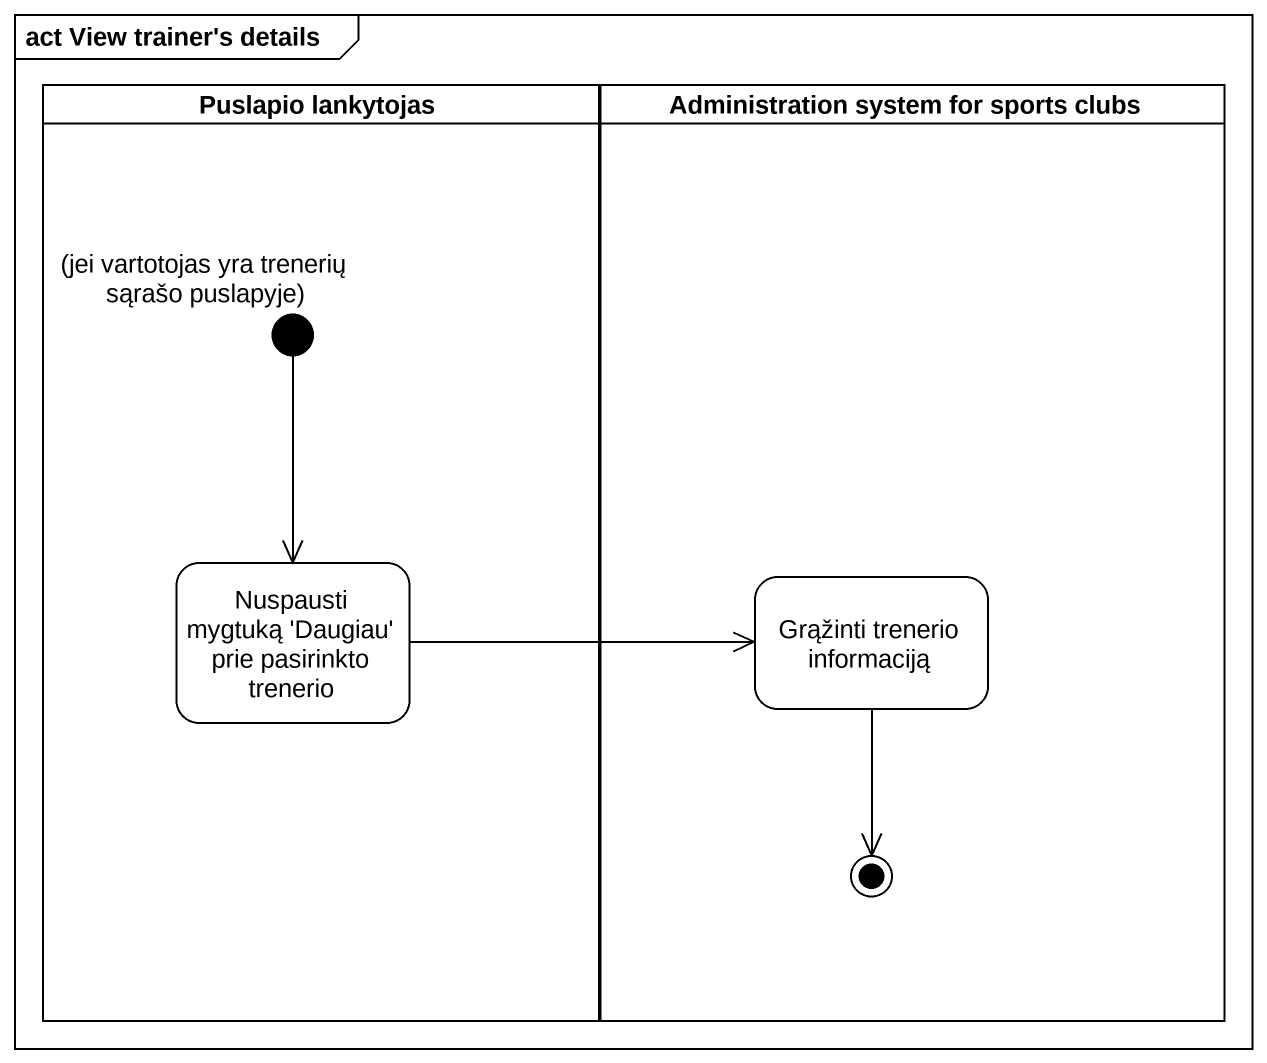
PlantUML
@startuml
mainframe act View trainer's details
hide empty description
state "Puslapio lankytojas" as Puslapio_lankytojas <<partition>> {
  state "(jei vartotojas yra trenerių sąrašo puslapyje)" as jei_vartotojas_yra_trenerių <<start>>
  state "Nuspausti mygtuką 'Daugiau' prie pasirinkto trenerio" as Nuspausti_mygtuką_Daugiau
}
state "Administration system for sports clubs" as Administration_system_for <<partition>> {
  state "Grąžinti trenerio informaciją" as Grąžinti_trenerio
  Grąžinti_trenerio --> [*]
}
jei_vartotojas_yra_trenerių --> Nuspausti_mygtuką_Daugiau
Nuspausti_mygtuką_Daugiau -right-> Grąžinti_trenerio
@enduml
